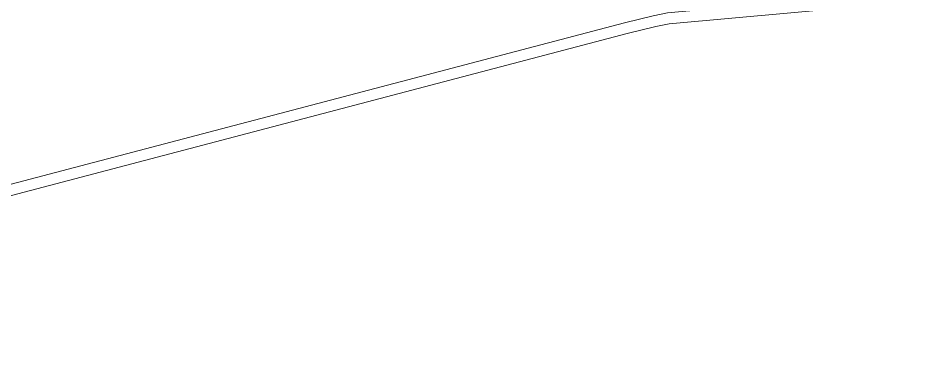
# Model space of a CAD drawing. Header units: inches. Extents: x 27644242 to 29005101, y -955243 to 216979.
# Drawn here: x 28720656 to 28739331, y -767356 to -760001 of the extents above; entities that cross this region are included whole.
import ezdxf

# ---------------------------------------------------------------- set-up
doc = ezdxf.new("R2010")
doc.units = ezdxf.units.IN
doc.header["$MEASUREMENT"] = 0
doc.layers.add('RVA Site Boundary', color=17, linetype='Continuous', lineweight=15)

msp = doc.modelspace()

# ---------------------------------------------------------------- linework, layer by layer
at = {"layer": 'RVA Site Boundary', "ltscale": 500}
msp.add_lwpolyline([(28742304.8, -759401.5), (28734332.8, -760127.2), (28734049.9, -760187.2), (28733451.4, -760329.1), (28714532.9, -765306.3), (28712893.1, -765771.9), (28712617.9, -765849.4), (28711492, -766111.3), (28711137.2, -766193), (28707523.8, -767208.5), (28707182.4, -767356.4), (28706827.5, -766534.4), (28701891.2, -755101.8), (28694440.8, -738006.9), (28690189.5, -728397.1), (28698006.8, -728294.5), (28714624.7, -728129.8), (28721195.2, -728188.9), (28728662, -728166.9), (28742984.3, -728172.2)], dxfattribs=at)
msp.add_lwpolyline([(28742304.8, -759401.5), (28734332.8, -760127.2), (28734049.9, -760187.2), (28733451.4, -760329.1), (28714532.9, -765306.3), (28712893.1, -765771.9), (28712617.9, -765849.4), (28711492, -766111.3), (28711137.2, -766193), (28707523.8, -767208.5), (28707182.4, -767356.4), (28706827.5, -766534.4), (28701891.2, -755101.8), (28694440.8, -738006.9), (28690189.5, -728397.1), (28698006.8, -728294.5), (28714624.7, -728129.8), (28721195.2, -728188.9), (28728662, -728166.9), (28742984.3, -728172.2)], dxfattribs=at)
at = {"layer": 'RVA Site Boundary', "color": 5, "ltscale": 500}
for points in [[(28742304.8, -759401.5), (28734332.8, -760127.2), (28734049.9, -760187.2), (28733451.4, -760329.1), (28714532.9, -765306.3), (28712893.1, -765771.9), (28712617.9, -765849.4), (28711492, -766111.3), (28711137.2, -766193), (28707523.8, -767208.5), (28707182.4, -767356.4), (28706827.5, -766534.4), (28701891.2, -755101.8), (28694440.8, -738006.9), (28690189.5, -728397.1), (28698006.8, -728294.5), (28714624.7, -728129.8), (28721195.2, -728188.9), (28728662, -728166.9), (28742984.3, -728172.2)], [(28742287.8, -759172.1), (28734298.4, -759899.4), (28733999.5, -759962.8), (28733395.6, -760105.9), (28714472.3, -765084.4), (28712830.5, -765550.6), (28712560.7, -765626.6), (28711440.1, -765887.3), (28711080.2, -765970.1), (28707446.6, -766991.3), (28707302.3, -767053.8), (28707038.7, -766443.3), (28702102.2, -755010.3), (28694651.4, -737914.4), (28690540.8, -728622.5), (28698009.5, -728524.5), (28714624.8, -728359.8), (28721194.5, -728418.9), (28728662.3, -728396.9), (28742984.1, -728402.2)]]:
    msp.add_lwpolyline(points, dxfattribs=at)

doc.saveas('drawing.dxf')
